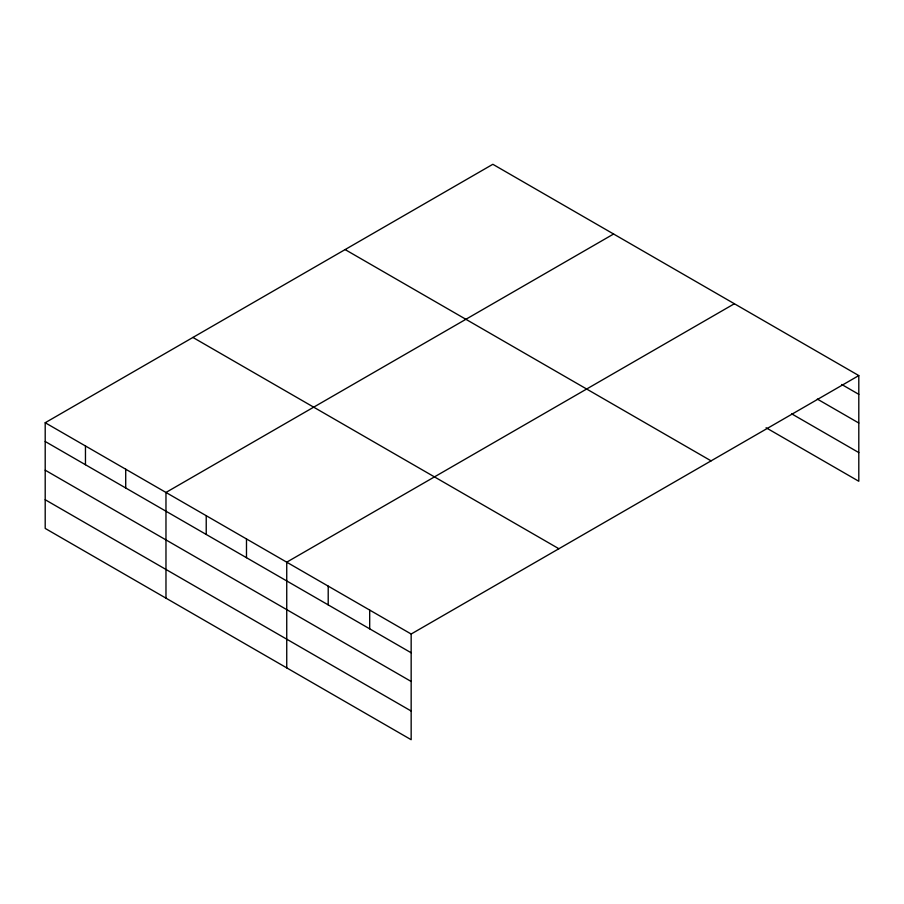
<?xml version="1.0" encoding="UTF-8"?>
<svg xmlns="http://www.w3.org/2000/svg" width="904" height="904" viewBox="0 0 904 904"><rect width="100%" height="100%" fill="white"/><g stroke="black" fill="none" stroke-linecap="round" stroke-linejoin="round"><path stroke-width="1.36" d="M45.2 422.733L411.162 634.02L411.162 739.709L45.2 528.422L45.2 422.733L492.838 164.291L858.8 375.578L858.8 481.267L766.083 427.75M613.601 234.012L165.974 492.454L165.974 598.143M734.376 303.744L286.737 562.175L286.737 667.875M411.162 634.02L858.8 375.578M841.726 384.482L858.8 394.336M817.329 399.082L858.8 423.027M791.701 413.851L858.8 452.588M345.113 249.572L711.086 460.859M192.914 337.441L558.887 548.728M45.2 441.491L411.162 652.778M45.2 470.182L411.162 681.469M45.2 499.731L411.162 711.019M369.691 610.076L369.691 628.834M328.208 586.12L328.208 604.889M246.487 538.942L246.487 557.7M206.225 515.698L206.225 534.456M125.712 469.21L125.712 487.979M85.462 445.966L85.462 464.735"/></g></svg>
